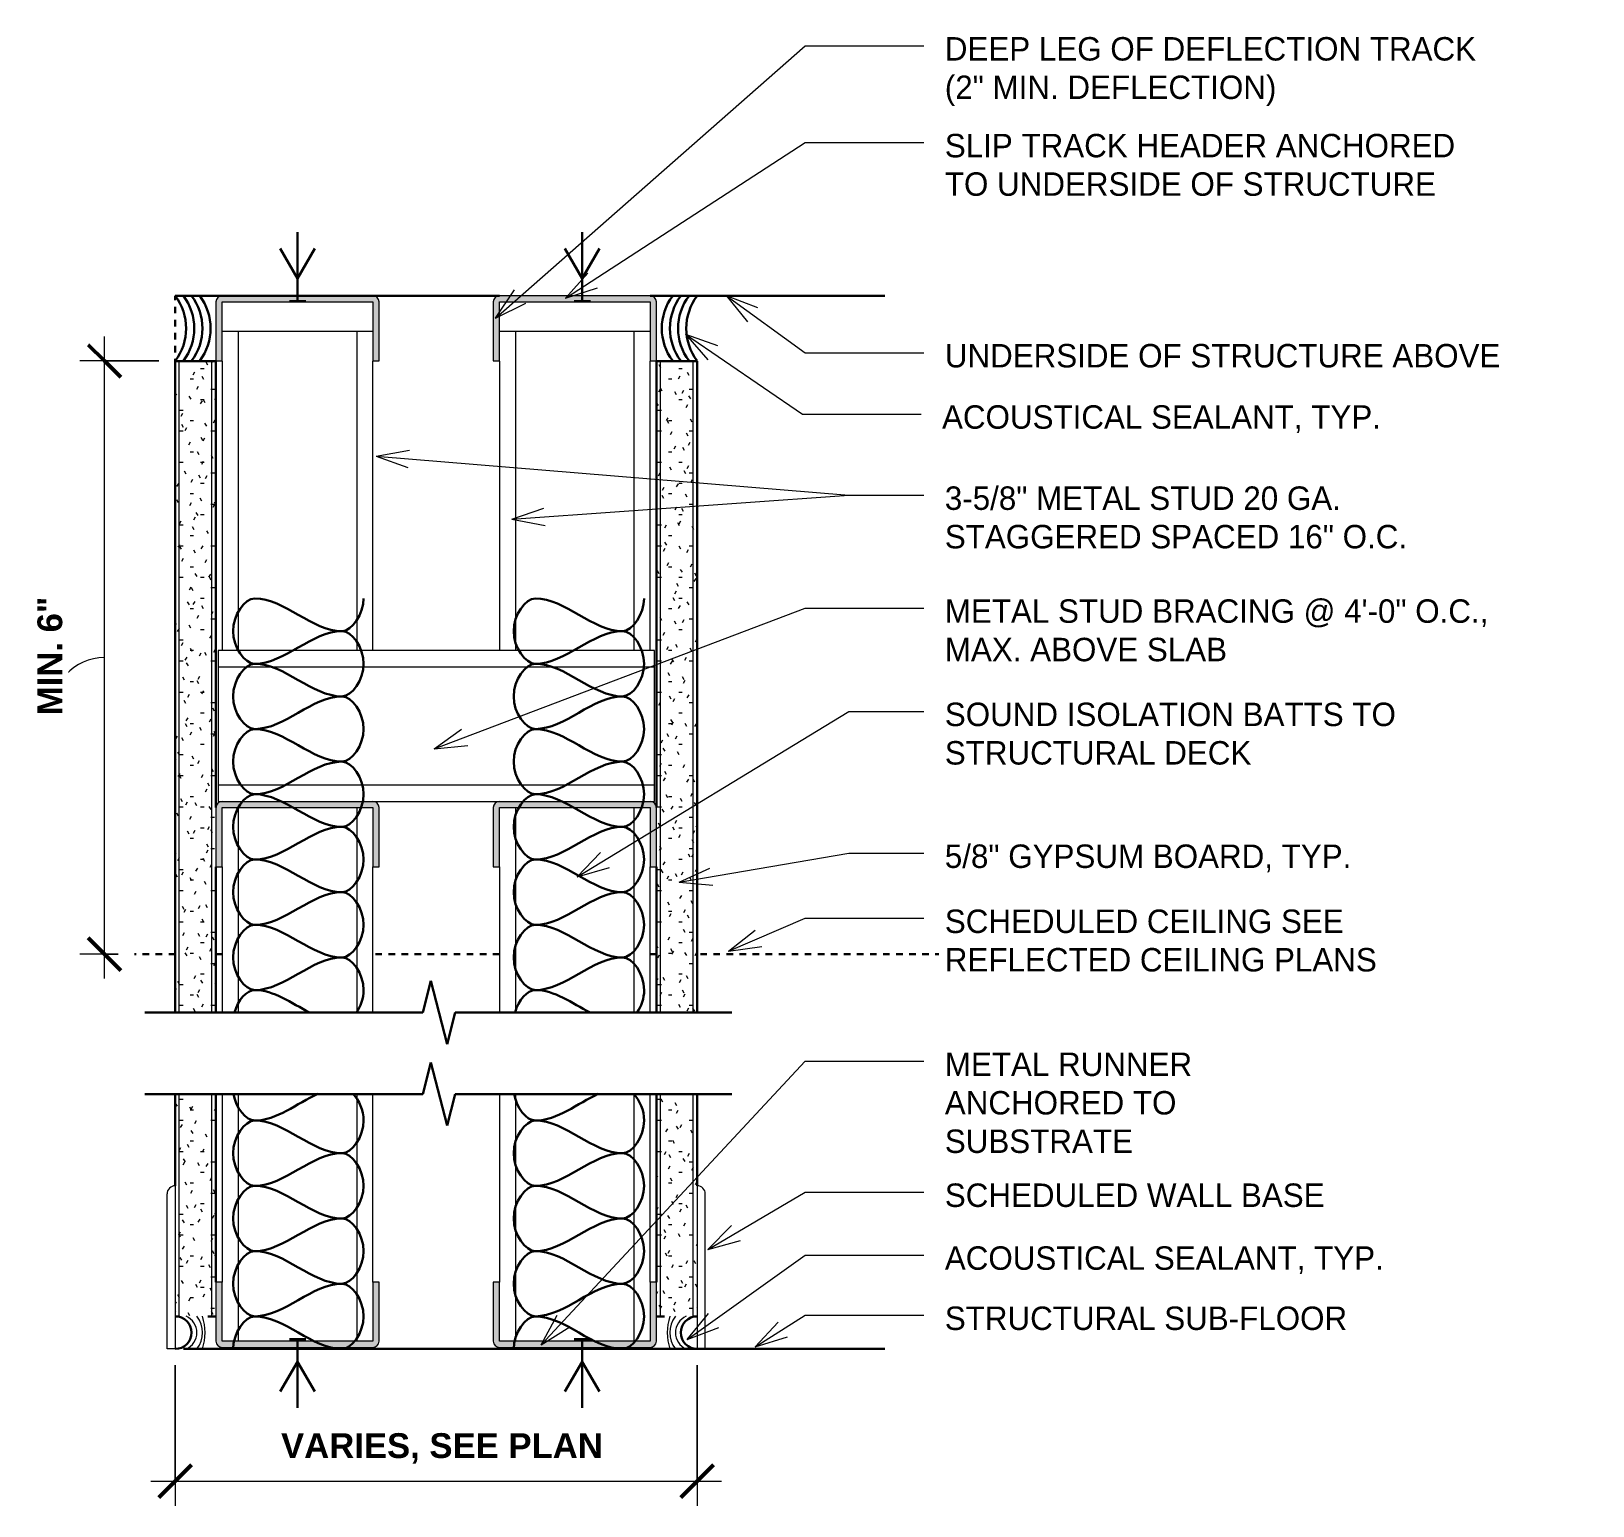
# Model space of a CAD drawing. Header units: inches. Extents: x 116 to 1055, y 81 to 606.
# Drawn here: x 172.19 to 196.13, y 81.46 to 104.06 of the extents above; entities that cross this region are included whole.
import ezdxf

# ---------------------------------------------------------------- set-up
doc = ezdxf.new("R2010")
doc.units = ezdxf.units.IN
doc.header["$MEASUREMENT"] = 0
doc.linetypes.add('Overhead 1_16_', pattern=[0.101562, 0.0625, -0.039062])
for name, color, linetype, lineweight in [('A-ANNO-DIMS', 211, 'Continuous', 9), ('A-ANNO-DIMS-4', 211, 'Continuous', 9), ('A-DETL', 90, 'Continuous', 30), ('A-DETL-GENF', 92, 'Continuous', 30), ('A-DETL-MEDM', 33, 'Continuous', 30), ('A-FLOR-OVHD', 1, 'Overhead 1_16_', 30), ('G-ANNO-TEXT', 231, 'Continuous', 9)]:
    doc.layers.add(name, color=color, linetype=linetype, lineweight=lineweight)
doc.styles.add('Arial_B', font='arialbd.ttf', dxfattribs={"height": 0.380534})
doc.styles.add('Century Gothic', font='GOTHIC.TTF', dxfattribs={"height": 0.359278})
doc.dimstyles.new('OD_Dimension_-_1_16__Tol_', dxfattribs={"dimscale": 12, "dimtxt": 0.375, "dimasz": 0.041667, "dimexe": 0.03125, "dimexo": 0.020833, "dimgap": 0.020833, "dimtad": 1, "dimdec": 4, "dimrnd": 0.0625, "dimzin": 1, "dimdsep": 46, "dimlunit": 4, "dimtxsty": 'Arial_B', "dimblk1": 'OBLIQUE', "dimblk2": 'OBLIQUE', "dimsah": 1, "dimcen": 0.09, "dimdle": 0.03125, "dimazin": 0, "dimtfac": 1, "dimtdec": 4, "dimtix": 1, "dimtmove": 1, "dimatfit": 3, "dimfxl": 1, "dimtvp": 1, "dimtfill": 1, "dimfrac": 2, "dimtolj": 1, "dimtzin": 0, "dimlwd": 13, "dimlwe": 13, "dimarcsym": 2})
doc.dimstyles.new('OD_Dimension_-_1_16__Tol__1', dxfattribs={"dimscale": 12, "dimtxt": 0.375, "dimasz": 0.041667, "dimexe": 0.03125, "dimexo": 0.020833, "dimgap": 0.020833, "dimtad": 1, "dimdec": 4, "dimrnd": 0.0625, "dimzin": 1, "dimdsep": 46, "dimlunit": 4, "dimtxsty": 'Arial_B', "dimblk1": 'OBLIQUE', "dimblk2": 'OBLIQUE', "dimsah": 1, "dimcen": 0.09, "dimdle": 0.03125, "dimazin": 0, "dimtfac": 1, "dimtdec": 4, "dimtix": 1, "dimtmove": 0, "dimatfit": 3, "dimfxl": 1, "dimtvp": 1, "dimtfill": 1, "dimfrac": 2, "dimtolj": 1, "dimtzin": 0, "dimlwd": 13, "dimlwe": 13, "dimarcsym": 2})

# ---------------------------------------------------------------- blocks, each defined once
blk = doc.blocks.new('LGF - C Studs-Side1 - 2 1_2_ 2-1415920-TYPE C3 - S THICKENED PTN_')
at = {"layer": 'A-DETL-GENF', "lineweight": 9}
for p, q in [((3.79, 2.313), (0.906, 2.313)), ((7.272, 2.313), (5.04, 2.313)), ((15.022, 2.313), (10.585, 2.313)), ((15.475, 0), (15.475, 2.313)), ((0, 2.063), (3.79, 2.063)), ((5.04, 2.063), (8.178, 2.063)), ((10.585, 2.063), (15.475, 2.063)), ((3.79, 0.25), (0, 0.25)), ((8.178, 0.25), (5.04, 0.25)), ((15.475, 0.25), (10.585, 0.25)), ((0.906, 0), (3.79, 0)), ((5.04, 0), (7.272, 0)), ((10.585, 0), (15.022, 0))]:
    blk.add_line(p, q, dxfattribs=at)
blk = doc.blocks.new('Gypsum Wallboard-Section2 - 5_8_ 2-1416526-TYPE C3 - S THICKENED PTN_')
at = {"layer": 'A-DETL-GENF', "lineweight": 9}
h = blk.add_hatch(dxfattribs=at)
h.set_pattern_fill('FP_7', color=256, style=0, pattern_type=2)
h.set_pattern_definition([(270, (1.29, 89.372), (0.16, -0.64), [0.053, -0.427, 0.053, -0.427, -2.56]), (270, (1.29, 89.372), (0.16, -0.64), [-0.96, 0.053, -0.907, 0.053, -0.427, -1.12]), (270, (1.29, 89.372), (0.16, -0.64), [-2.4, 0.053, -0.267, 0.053, -0.747]), (30, (1.37, 89.132), (0.47425626, 0.45856406), [0.053, -0.427, 0.053, -0.427, -2.56]), (30, (1.37, 89.132), (0.47425626, 0.45856406), [-0.96, 0.053, -0.907, 0.053, -0.427, -1.12]), (30, (1.37, 89.132), (0.47425626, 0.45856406), [-2.4, 0.053, -0.267, 0.053, -0.747]), (150, (1.69, 89.052), (-0.63425626, 0.18143594), [0.053, -0.427, 0.053, -0.427, -2.56]), (150, (1.69, 89.052), (-0.63425626, 0.18143594), [-0.96, 0.053, -0.907, 0.053, -0.427, -1.12]), (150, (1.69, 89.052), (-0.63425626, 0.18143594), [-2.4, 0.053, -0.267, 0.053, -0.747])])
h.paths.add_polyline_path([(0, 0), (3.407, 0), (3.407, 0.625), (0, 0.625), (0, 0.125)], flags=0)
h.paths.add_polyline_path([(4.657, 0), (14.639, 0), (14.639, 0.625), (4.657, 0.625)], flags=0)
for p, q in [((0, 0.563), (3.407, 0.563)), ((4.657, 0.563), (14.639, 0.563)), ((0, 0.062), (3.407, 0.062)), ((4.657, 0.062), (14.639, 0.062))]:
    blk.add_line(p, q, dxfattribs=at)
at = {"layer": 'A-DETL-MEDM'}
for p, q in [((3.407, 0.625), (2, 0.625)), ((14.639, 0.625), (4.657, 0.625)), ((14.639, 0), (14.639, 0.625)), ((0, 0.125), (0, 0)), ((0.523, 0), (3.407, 0)), ((4.657, 0), (6.889, 0)), ((7.796, 0), (14.639, 0))]:
    blk.add_line(p, q, dxfattribs=at)
blk = doc.blocks.new('Gypsum Wallboard-Section2 - 5_8_ 2-1416614-TYPE C3 - S THICKENED PTN_')
at = {"layer": 'A-DETL-GENF', "lineweight": 9}
h = blk.add_hatch(dxfattribs=at)
h.set_pattern_fill('FP_8', color=256, style=0, pattern_type=2)
h.set_pattern_definition([(270, (1.29, 96.122), (0.16, -0.64), [0.053, -0.427, 0.053, -0.427, -2.56]), (270, (1.29, 96.122), (0.16, -0.64), [-0.96, 0.053, -0.907, 0.053, -0.427, -1.12]), (270, (1.29, 96.122), (0.16, -0.64), [-2.4, 0.053, -0.267, 0.053, -0.747]), (30, (1.37, 95.882), (0.47425626, 0.45856406), [0.053, -0.427, 0.053, -0.427, -2.56]), (30, (1.37, 95.882), (0.47425626, 0.45856406), [-0.96, 0.053, -0.907, 0.053, -0.427, -1.12]), (30, (1.37, 95.882), (0.47425626, 0.45856406), [-2.4, 0.053, -0.267, 0.053, -0.747]), (150, (1.69, 95.802), (-0.63425626, 0.18143594), [0.053, -0.427, 0.053, -0.427, -2.56]), (150, (1.69, 95.802), (-0.63425626, 0.18143594), [-0.96, 0.053, -0.907, 0.053, -0.427, -1.12]), (150, (1.69, 95.802), (-0.63425626, 0.18143594), [-2.4, 0.053, -0.267, 0.053, -0.747])])
h.paths.add_polyline_path([(0, -0.408), (0, -0.625), (3.407, -0.625), (3.407, 0), (0, 0), (0, -0.384)], flags=0)
h.paths.add_polyline_path([(4.657, -0.625), (14.639, -0.625), (14.639, 0), (4.657, 0)], flags=0)
for p, q in [((0, -0.062), (3.407, -0.062)), ((4.657, -0.062), (14.639, -0.062)), ((0, -0.563), (3.407, -0.563)), ((4.657, -0.563), (14.639, -0.563))]:
    blk.add_line(p, q, dxfattribs=at)
at = {"layer": 'A-DETL-MEDM'}
for p, q in [((0, 0), (0, -0.125)), ((3.407, 0), (0.523, 0)), ((6.889, 0), (4.657, 0)), ((14.639, 0), (7.796, 0)), ((14.639, -0.625), (14.639, 0)), ((2, -0.625), (3.407, -0.625)), ((4.657, -0.625), (14.639, -0.625))]:
    blk.add_line(p, q, dxfattribs=at)
blk = doc.blocks.new('Caulking-Section - 5_8_-1412867-TYPE C3 - S THICKENED PTN_')
at = {"layer": 'A-DETL-GENF', "lineweight": 9}
for centre, radius, start, end in [((0.125, -0.25), 0.271, 292.6199, 67.3801), ((0.063, -0.25), 0.417, 323.1301, 36.8699), ((-0.25, -0.25), 0.771, 341.0754, 18.9246)]:
    blk.add_arc(centre, radius, start, end, dxfattribs=at)
at = {"layer": 'A-DETL-MEDM'}
blk.add_arc((0.063, -0.25), 0.25, 270, 90, dxfattribs=at)
blk = doc.blocks.new('Caulking-Section - 1_2_-1415913-TYPE C3 - S THICKENED PTN_')
at = {"layer": 'A-DETL-GENF', "lineweight": 9}
for centre, radius, start, end in [((0.125, 0.25), 0.271, 292.6199, 67.3801), ((0.063, 0.25), 0.417, 323.1301, 36.8699), ((-0.25, 0.25), 0.771, 341.0754, 18.9246)]:
    blk.add_arc(centre, radius, start, end, dxfattribs=at)
at = {"layer": 'A-DETL-MEDM'}
blk.add_arc((0.063, 0.25), 0.25, 270, 90, dxfattribs=at)
blk = doc.blocks.new('Resilient Flat Base-Section - 2 1_2_-1412866-TYPE C3 - S THICKENED PTN_')
at = {"layer": 'A-DETL-GENF', "lineweight": 9}
for p, q in [((-1.291, 0.234), (-1.291, -2.266)), ((-1.166, -2.266), (-1.166, 0.109)), ((-1.291, -2.266), (-1.166, -2.266))]:
    blk.add_line(p, q, dxfattribs=at)
blk.add_arc((-1.291, 0.109), 0.125, 360, 90, dxfattribs=at)
blk = doc.blocks.new('Resilient Flat Base-Section - 2 1_2_-1415914-TYPE C3 - S THICKENED PTN_')
at = {"layer": 'A-DETL-GENF', "lineweight": 9}
for p, q in [((-1.291, -0.234), (-1.291, 2.266)), ((-1.291, 2.266), (-1.166, 2.266)), ((-1.166, 2.266), (-1.166, -0.109))]:
    blk.add_line(p, q, dxfattribs=at)
blk.add_arc((-1.291, -0.109), 0.125, 270, 0, dxfattribs=at)
blk = doc.blocks.new('Channel Studs-Section1 - 2 1_2_ 2-1415921-TYPE C3 - S THICKENED PTN_')
at = {"layer": 'A-DETL-GENF'}
blk.add_hatch(color=256, dxfattribs=at).paths.add_polyline_path([(1.54, 2.235), (-0.772, 2.235), (-0.797, 2.232), (-0.819, 2.222), (-0.839, 2.207), (-0.854, 2.188), (-0.863, 2.165), (-0.866, 2.141), (-0.866, 1.235), (-0.772, 1.235), (-0.772, 2.141), (1.54, 2.141), (1.54, 1.235), (1.634, 1.235), (1.634, 2.141), (1.631, 2.165), (1.621, 2.188), (1.606, 2.207), (1.587, 2.222), (1.564, 2.232)], flags=0)
at = {"layer": 'A-DETL-GENF', "lineweight": 9}
for p, q in [((1.54, 2.235), (-0.772, 2.235)), ((-0.866, 2.141), (-0.866, 1.235)), ((-0.772, 1.235), (-0.772, 2.141)), ((-0.772, 2.141), (1.54, 2.141)), ((1.54, 2.141), (1.54, 1.235)), ((1.634, 1.235), (1.634, 2.141)), ((-0.866, 1.235), (-0.772, 1.235)), ((1.54, 1.235), (1.634, 1.235))]:
    blk.add_line(p, q, dxfattribs=at)
for centre, radius, start, end in [((-0.772, 2.141), 0.0937, 90, 180), ((1.54, 2.141), 0.0938, 0, 90)]:
    blk.add_arc(centre, radius, start, end, dxfattribs=at)
blk = doc.blocks.new('Channel Studs-Section1 - 2 1_2_ 2-1412893-TYPE C3 - S THICKENED PTN_')
at = {"layer": 'A-DETL-GENF'}
blk.add_hatch(color=256, dxfattribs=at).paths.add_polyline_path([(1.54, -1.235), (1.54, -2.141), (-0.772, -2.141), (-0.772, -1.235), (-0.866, -1.235), (-0.866, -2.141), (-0.863, -2.165), (-0.854, -2.188), (-0.839, -2.207), (-0.819, -2.222), (-0.797, -2.232), (-0.772, -2.235), (1.54, -2.235), (1.564, -2.232), (1.587, -2.222), (1.606, -2.207), (1.621, -2.188), (1.631, -2.165), (1.634, -2.141), (1.634, -1.235)], flags=0)
at = {"layer": 'A-DETL-GENF', "lineweight": 9}
for p, q in [((-0.772, -1.235), (-0.866, -1.235)), ((-0.866, -1.235), (-0.866, -2.141)), ((-0.772, -2.141), (-0.772, -1.235)), ((1.634, -1.235), (1.54, -1.235)), ((1.54, -1.235), (1.54, -2.141)), ((1.634, -2.141), (1.634, -1.235)), ((1.54, -2.141), (-0.772, -2.141)), ((-0.772, -2.235), (1.54, -2.235))]:
    blk.add_line(p, q, dxfattribs=at)
for centre, start, end in [((-0.772, -2.141), 180, 270), ((1.54, -2.141), 270, 360)]:
    blk.add_arc(centre, 0.0938, start, end, dxfattribs=at)
blk = doc.blocks.new('Channel Studs-Section1 - 2 1_2_ 2-V3-TYPE C3 - S THICKENED PTN_')
at = {"layer": 'A-DETL-GENF'}
blk.add_hatch(color=256, dxfattribs=at).paths.add_polyline_path([(1.54, -1.235), (1.54, -2.141), (-0.772, -2.141), (-0.772, -1.235), (-0.866, -1.235), (-0.866, -2.141), (-0.863, -2.165), (-0.854, -2.188), (-0.839, -2.207), (-0.819, -2.222), (-0.797, -2.232), (-0.772, -2.235), (1.54, -2.235), (1.564, -2.232), (1.587, -2.222), (1.606, -2.207), (1.621, -2.188), (1.631, -2.165), (1.634, -2.141), (1.634, -1.235)], flags=0)
at = {"layer": 'A-DETL-GENF', "lineweight": 9}
for p, q in [((-0.772, -1.235), (-0.866, -1.235)), ((-0.866, -1.235), (-0.866, -2.141)), ((-0.772, -2.141), (-0.772, -1.235)), ((1.634, -1.235), (1.54, -1.235)), ((1.54, -1.235), (1.54, -2.141)), ((1.634, -2.141), (1.634, -1.235)), ((1.54, -2.141), (-0.772, -2.141))]:
    blk.add_line(p, q, dxfattribs=at)
for centre, start, end in [((-0.772, -2.141), 180, 270), ((1.54, -2.141), 270, 360)]:
    blk.add_arc(centre, 0.0938, start, end, dxfattribs=at)
blk = doc.blocks.new('LGF - C Studs-Side1 - 2 1_2_ 2-1415922-TYPE C3 - S THICKENED PTN_')
at = {"layer": 'A-DETL-GENF', "lineweight": 9}
for p, q in [((6.684, 2.313), (0, 2.313)), ((0, 2.313), (0, 0)), ((6.684, 0), (6.684, 2.313)), ((0, 2.063), (6.684, 2.063)), ((6.684, 0.25), (0, 0.25)), ((0, 0), (6.684, 0))]:
    blk.add_line(p, q, dxfattribs=at)
blk = doc.blocks.new('Break Line2 - Break Line 2-1415915-TYPE C3 - S THICKENED PTN_')
at = {"layer": 'A-DETL-GENF'}
for p, q in [((-0.25, 0), (-0.125, 0.484)), ((-0.125, 0.484), (0.125, -0.484)), ((-4.51, 0), (-0.25, 0)), ((0.125, -0.484), (0.25, 0)), ((0.25, 0), (4.49, 0))]:
    blk.add_line(p, q, dxfattribs=at)
blk = doc.blocks.new('Break Line2 - Break Line 2-1415916-TYPE C3 - S THICKENED PTN_')
at = {"layer": 'A-DETL-GENF'}
for p, q in [((-0.25, 0), (-0.125, 0.484)), ((-0.125, 0.484), (0.125, -0.484)), ((-4.49, 0), (-0.25, 0)), ((0.125, -0.484), (0.25, 0)), ((0.25, 0), (4.51, 0))]:
    blk.add_line(p, q, dxfattribs=at)
blk = doc.blocks.new('DIMBLOCK3-TYPE C3 - S THICKENED PTN_')
at = {"layer": 'A-ANNO-DIMS-4', "lineweight": 13}
for p, q in [((173.315, 89.538), (173.315, 99.378)), ((174.15, 99.003), (172.94, 99.003)), ((173.315, 99.003), (174.15, 99.003)), ((173.525, 89.913), (172.94, 89.913)), ((173.315, 89.913), (173.525, 89.913))]:
    blk.add_line(p, q, dxfattribs=at)
at = {"layer": 'A-ANNO-DIMS-4', "lineweight": 50}
for p, q in [((173.315, 99.003), (173.065, 99.253)), ((173.315, 99.003), (173.565, 98.753)), ((173.315, 89.913), (173.065, 90.163)), ((173.315, 89.913), (173.565, 89.663))]:
    blk.add_line(p, q, dxfattribs=at)
at = {"layer": 'A-ANNO-DIMS-4', "lineweight": 13}
blk.add_ellipse((173.315, 93.574), major_axis=(0, 0.884), ratio=0.946266, start_param=0, end_param=1.570796, dxfattribs=at)
at = {"layer": 'A-ANNO-DIMS-4', "color": 0, "lineweight": 13, "insert": (172.288, 93.574), "char_height": 0.3805, "width": 2.12143, "attachment_point": 1, "rotation": 90, "line_spacing_factor": 0.938532, "style": 'Arial_B', "bg_fill": 3, "box_fill_scale": 1.25, "bg_fill_color": 0, "bg_fill_transparency": 0}
blk.add_mtext('MIN. 6"', dxfattribs=at)
blk = doc.blocks.new('_Oblique')
at = {"color": 0, "linetype": 'ByBlock', "lineweight": -2}
blk.add_line((-0.5, -0.5), (0.5, 0.5), dxfattribs=at)
blk = doc.blocks.new('DIMBLOCK4-TYPE C3 - S THICKENED PTN_')
at = {"layer": 'A-ANNO-DIMS-4', "lineweight": 13}
for p, q in [((174.4, 83.614), (174.4, 81.461)), ((174.4, 81.836), (174.4, 83.614)), ((182.4, 83.614), (182.4, 81.461)), ((182.4, 81.836), (182.4, 83.614)), ((174.025, 81.836), (182.775, 81.836))]:
    blk.add_line(p, q, dxfattribs=at)
at = {"layer": 'A-ANNO-DIMS-4', "lineweight": 50}
for p, q in [((174.4, 81.836), (174.65, 82.086)), ((182.4, 81.836), (182.65, 82.086)), ((174.4, 81.836), (174.15, 81.586)), ((182.4, 81.836), (182.15, 81.586))]:
    blk.add_line(p, q, dxfattribs=at)
at = {"layer": 'A-ANNO-DIMS-4', "color": 0, "lineweight": 13, "insert": (176.022, 82.573), "char_height": 0.38053, "width": 5.70714, "attachment_point": 1, "line_spacing_factor": 0.938532, "style": 'Arial_B', "bg_fill": 3, "box_fill_scale": 1.25, "bg_fill_color": 0, "bg_fill_transparency": 0}
blk.add_mtext('VARIES, SEE PLAN', dxfattribs=at)

msp = doc.modelspace()

# ---------------------------------------------------------------- linework, layer by layer
at = {"layer": 'A-DETL'}
for p, q in [((176.27516, 99.92175), (176.27516, 100.97734)), ((180.63786, 99.92175), (180.63786, 100.97734)), ((176.27516, 100.2689), (176.01023, 100.72778)), ((176.27516, 100.2689), (176.5401, 100.72778)), ((180.63786, 100.2689), (180.37293, 100.72778)), ((180.63786, 100.2689), (180.90279, 100.72778)), ((179.36891, 100.00293), (174.40016, 100.00293)), ((176.15016, 99.92175), (176.40016, 99.92175)), ((180.51286, 99.92175), (180.76286, 99.92175)), ((185.27516, 100.00293), (181.68141, 100.00293)), ((176.15016, 84.01592), (176.40016, 84.01592)), ((176.27516, 84.01592), (176.27516, 82.96033)), ((180.51286, 84.01592), (180.76286, 84.01592)), ((180.63786, 84.01592), (180.63786, 82.96033)), ((185.27516, 83.86352), (174.52516, 83.86352)), ((176.27516, 83.66877), (176.01023, 83.20989)), ((176.27516, 83.66877), (176.5401, 83.20989)), ((180.63786, 83.66877), (180.37293, 83.20989)), ((180.63786, 83.66877), (180.90279, 83.20989))]:
    msp.add_line(p, q, dxfattribs=at)
for centre, start, end in [((173.7335, 99.50293), 323.130102, 36.869898), ((173.8585, 99.50293), 323.130102, 36.869898), ((173.9835, 99.50293), 323.130102, 36.869898), ((174.1085, 99.50293), 323.130102, 36.869898), ((182.69183, 99.50293), 143.130102, 216.869898), ((182.81683, 99.50293), 143.130102, 216.869898), ((182.94183, 99.50293), 143.130102, 216.869898), ((183.06683, 99.50293), 143.130102, 216.869898)]:
    msp.add_arc(centre, 0.83333, start, end, dxfattribs=at)
for points in [[(175.62048, 94.36352), (175.46334, 94.36352), (175.11094, 94.86352), (175.46334, 95.36352), (175.62048, 95.36352)], [(175.62048, 95.36352), (176.0786, 95.36352), (176.49569, 94.86352), (176.95381, 94.86352)], [(176.95381, 94.86352), (177.11094, 94.86352), (177.28714, 95.12781), (177.28714, 95.36352)], [(179.92116, 94.36352), (179.76403, 94.36352), (179.41163, 94.86352), (179.76403, 95.36352), (179.92116, 95.36352)], [(179.92116, 95.36352), (180.37929, 95.36352), (180.79637, 94.86352), (181.2545, 94.86352)], [(181.2545, 94.86352), (181.41163, 94.86352), (181.58783, 95.12781), (181.58783, 95.36352)], [(176.95381, 94.86352), (176.49569, 94.86352), (176.0786, 94.36352), (175.62048, 94.36352)], [(176.95381, 93.86352), (177.11094, 93.86352), (177.46334, 94.36352), (177.11094, 94.86352), (176.95381, 94.86352)], [(181.2545, 94.86352), (180.79637, 94.86352), (180.37929, 94.36352), (179.92116, 94.36352)], [(181.2545, 93.86352), (181.41163, 93.86352), (181.76403, 94.36352), (181.41163, 94.86352), (181.2545, 94.86352)], [(175.62048, 93.36352), (175.46334, 93.36352), (175.11094, 93.86352), (175.46334, 94.36352), (175.62048, 94.36352)], [(175.62048, 94.36352), (176.0786, 94.36352), (176.49569, 93.86352), (176.95381, 93.86352)], [(179.92116, 93.36352), (179.76403, 93.36352), (179.41163, 93.86352), (179.76403, 94.36352), (179.92116, 94.36352)], [(179.92116, 94.36352), (180.37929, 94.36352), (180.79637, 93.86352), (181.2545, 93.86352)], [(176.95381, 93.86352), (176.49569, 93.86352), (176.0786, 93.36352), (175.62048, 93.36352)], [(176.95381, 92.86352), (177.11094, 92.86352), (177.46334, 93.36352), (177.11094, 93.86352), (176.95381, 93.86352)], [(181.2545, 93.86352), (180.79637, 93.86352), (180.37929, 93.36352), (179.92116, 93.36352)], [(181.2545, 92.86352), (181.41163, 92.86352), (181.76403, 93.36352), (181.41163, 93.86352), (181.2545, 93.86352)], [(175.62048, 92.36352), (175.46334, 92.36352), (175.11094, 92.86352), (175.46334, 93.36352), (175.62048, 93.36352)], [(175.62048, 93.36352), (176.0786, 93.36352), (176.49569, 92.86352), (176.95381, 92.86352)], [(179.92116, 92.36352), (179.76403, 92.36352), (179.41163, 92.86352), (179.76403, 93.36352), (179.92116, 93.36352)], [(179.92116, 93.36352), (180.37929, 93.36352), (180.79637, 92.86352), (181.2545, 92.86352)], [(176.95381, 92.86352), (176.49569, 92.86352), (176.0786, 92.36352), (175.62048, 92.36352)], [(176.95381, 91.86352), (177.11094, 91.86352), (177.46334, 92.36352), (177.11094, 92.86352), (176.95381, 92.86352)], [(181.2545, 92.86352), (180.79637, 92.86352), (180.37929, 92.36352), (179.92116, 92.36352)], [(181.2545, 91.86352), (181.41163, 91.86352), (181.76403, 92.36352), (181.41163, 92.86352), (181.2545, 92.86352)], [(175.62048, 91.36352), (175.46334, 91.36352), (175.11094, 91.86352), (175.46334, 92.36352), (175.62048, 92.36352)], [(175.62048, 92.36352), (176.0786, 92.36352), (176.49569, 91.86352), (176.95381, 91.86352)], [(179.92116, 91.36352), (179.76403, 91.36352), (179.41163, 91.86352), (179.76403, 92.36352), (179.92116, 92.36352)], [(179.92116, 92.36352), (180.37929, 92.36352), (180.79637, 91.86352), (181.2545, 91.86352)], [(176.95381, 91.86352), (176.49569, 91.86352), (176.0786, 91.36352), (175.62048, 91.36352)], [(176.95381, 90.86352), (177.11094, 90.86352), (177.46334, 91.36352), (177.11094, 91.86352), (176.95381, 91.86352)], [(181.2545, 91.86352), (180.79637, 91.86352), (180.37929, 91.36352), (179.92116, 91.36352)], [(181.2545, 90.86352), (181.41163, 90.86352), (181.76403, 91.36352), (181.41163, 91.86352), (181.2545, 91.86352)], [(175.62048, 90.36352), (175.46334, 90.36352), (175.11094, 90.86352), (175.46334, 91.36352), (175.62048, 91.36352)], [(175.62048, 91.36352), (176.0786, 91.36352), (176.49569, 90.86352), (176.95381, 90.86352)], [(179.92116, 90.36352), (179.76403, 90.36352), (179.41163, 90.86352), (179.76403, 91.36352), (179.92116, 91.36352)], [(179.92116, 91.36352), (180.37929, 91.36352), (180.79637, 90.86352), (181.2545, 90.86352)], [(176.95381, 90.86352), (176.49569, 90.86352), (176.0786, 90.36352), (175.62048, 90.36352)], [(176.95381, 89.86352), (177.11094, 89.86352), (177.46334, 90.36352), (177.11094, 90.86352), (176.95381, 90.86352)], [(181.2545, 90.86352), (180.79637, 90.86352), (180.37929, 90.36352), (179.92116, 90.36352)], [(181.2545, 89.86352), (181.41163, 89.86352), (181.76403, 90.36352), (181.41163, 90.86352), (181.2545, 90.86352)], [(175.62048, 89.36352), (175.46334, 89.36352), (175.11094, 89.86352), (175.46334, 90.36352), (175.62048, 90.36352)], [(175.62048, 90.36352), (176.0786, 90.36352), (176.49569, 89.86352), (176.95381, 89.86352)], [(179.92116, 89.36352), (179.76403, 89.36352), (179.41163, 89.86352), (179.76403, 90.36352), (179.92116, 90.36352)], [(179.92116, 90.36352), (180.37929, 90.36352), (180.79637, 89.86352), (181.2545, 89.86352)], [(176.95381, 89.86352), (176.49569, 89.86352), (176.0786, 89.36352), (175.62048, 89.36352)], [(181.2545, 89.86352), (180.79637, 89.86352), (180.37929, 89.36352), (179.92116, 89.36352)], [(175.30919, 89.02069), (175.36126, 89.20859), (175.49678, 89.36352), (175.62048, 89.36352)], [(175.62048, 89.36352), (175.90913, 89.36352), (176.1815, 89.16501), (176.4581, 89.01815)], [(179.60988, 89.02069), (179.66195, 89.20859), (179.79746, 89.36352), (179.92116, 89.36352)], [(179.92116, 89.36352), (180.20982, 89.36352), (180.48219, 89.16501), (180.75879, 89.01815)], [(175.62048, 87.36352), (175.48315, 87.36352), (175.33127, 87.55444), (175.29516, 87.76945)], [(176.58468, 87.77142), (176.26397, 87.62699), (175.95304, 87.36352), (175.62048, 87.36352)], [(179.92116, 87.36352), (179.78384, 87.36352), (179.63196, 87.55444), (179.59584, 87.76945)], [(180.88537, 87.77142), (180.56466, 87.62699), (180.25372, 87.36352), (179.92116, 87.36352)], [(175.62048, 86.36352), (175.46334, 86.36352), (175.11094, 86.86352), (175.46334, 87.36352), (175.62048, 87.36352)], [(175.62048, 87.36352), (176.0786, 87.36352), (176.49569, 86.86352), (176.95381, 86.86352)], [(179.92116, 86.36352), (179.76403, 86.36352), (179.41163, 86.86352), (179.76403, 87.36352), (179.92116, 87.36352)], [(179.92116, 87.36352), (180.37929, 87.36352), (180.79637, 86.86352), (181.2545, 86.86352)], [(176.95381, 86.86352), (176.49569, 86.86352), (176.0786, 86.36352), (175.62048, 86.36352)], [(176.95381, 85.86352), (177.11094, 85.86352), (177.46334, 86.36352), (177.11094, 86.86352), (176.95381, 86.86352)], [(181.2545, 86.86352), (180.79637, 86.86352), (180.37929, 86.36352), (179.92116, 86.36352)], [(181.2545, 85.86352), (181.41163, 85.86352), (181.76403, 86.36352), (181.41163, 86.86352), (181.2545, 86.86352)], [(175.62048, 85.36352), (175.46334, 85.36352), (175.11094, 85.86352), (175.46334, 86.36352), (175.62048, 86.36352)], [(175.62048, 86.36352), (176.0786, 86.36352), (176.49569, 85.86352), (176.95381, 85.86352)], [(179.92116, 85.36352), (179.76403, 85.36352), (179.41163, 85.86352), (179.76403, 86.36352), (179.92116, 86.36352)], [(179.92116, 86.36352), (180.37929, 86.36352), (180.79637, 85.86352), (181.2545, 85.86352)], [(176.95381, 85.86352), (176.49569, 85.86352), (176.0786, 85.36352), (175.62048, 85.36352)], [(176.95381, 84.86352), (177.11094, 84.86352), (177.46334, 85.36352), (177.11094, 85.86352), (176.95381, 85.86352)], [(181.2545, 85.86352), (180.79637, 85.86352), (180.37929, 85.36352), (179.92116, 85.36352)], [(181.2545, 84.86352), (181.41163, 84.86352), (181.76403, 85.36352), (181.41163, 85.86352), (181.2545, 85.86352)], [(175.62048, 84.36352), (175.46334, 84.36352), (175.11094, 84.86352), (175.46334, 85.36352), (175.62048, 85.36352)], [(175.62048, 85.36352), (176.0786, 85.36352), (176.49569, 84.86352), (176.95381, 84.86352)], [(179.92116, 84.36352), (179.76403, 84.36352), (179.41163, 84.86352), (179.76403, 85.36352), (179.92116, 85.36352)], [(179.92116, 85.36352), (180.37929, 85.36352), (180.79637, 84.86352), (181.2545, 84.86352)], [(176.95381, 84.86352), (176.49569, 84.86352), (176.0786, 84.36352), (175.62048, 84.36352)], [(176.95381, 83.86352), (177.11094, 83.86352), (177.46334, 84.36352), (177.11094, 84.86352), (176.95381, 84.86352)], [(181.2545, 84.86352), (180.79637, 84.86352), (180.37929, 84.36352), (179.92116, 84.36352)], [(181.2545, 83.86352), (181.41163, 83.86352), (181.76403, 84.36352), (181.41163, 84.86352), (181.2545, 84.86352)], [(175.28714, 83.86352), (175.28714, 84.09922), (175.46334, 84.36352), (175.62048, 84.36352)], [(175.62048, 84.36352), (176.0786, 84.36352), (176.49569, 83.86352), (176.95381, 83.86352)], [(179.58783, 83.86352), (179.58783, 84.09922), (179.76403, 84.36352), (179.92116, 84.36352)], [(179.92116, 84.36352), (180.37929, 84.36352), (180.79637, 83.86352), (181.2545, 83.86352)]]:
    msp.add_open_spline(points, degree=3, dxfattribs=at)
for points, knots in [([(177.17713, 89.01646), (177.24205, 89.11056), (177.37628, 89.48704), (177.11094, 89.86352), (176.95381, 89.86352)], [0.6987506, 0.6987506, 0.6987506, 0.6987506, 1.41421356, 2.82842712, 2.82842712, 2.82842712, 2.82842712]), ([(181.47782, 89.01646), (181.54273, 89.11056), (181.67697, 89.48704), (181.41163, 89.86352), (181.2545, 89.86352)], [0.6987506, 0.6987506, 0.6987506, 0.6987506, 1.41421356, 2.82842712, 2.82842712, 2.82842712, 2.82842712]), ([(176.95381, 86.86352), (177.11094, 86.86352), (177.39782, 87.27055), (177.21762, 87.67758), (177.12698, 87.77266)], [0, 0, 0, 0, 1.41421356, 2.30252993, 2.30252993, 2.30252993, 2.30252993]), ([(181.2545, 86.86352), (181.41163, 86.86352), (181.69851, 87.27055), (181.51831, 87.67758), (181.42766, 87.77266)], [0, 0, 0, 0, 1.41421356, 2.30252993, 2.30252993, 2.30252993, 2.30252993])]:
    msp.add_open_spline(points, degree=3, knots=knots, dxfattribs=at)
at = {"layer": 'A-FLOR-OVHD'}
for p, q in [((174.40016, 95.53402), (174.40016, 100.00293)), ((174.40016, 89.91281), (173.77516, 89.91281)), ((175.11891, 89.91281), (175.02516, 89.91281)), ((179.36891, 89.91281), (177.43141, 89.91281)), ((181.77516, 89.91281), (181.68141, 89.91281)), ((186.15016, 89.91281), (182.40016, 89.91281))]:
    msp.add_line(p, q, dxfattribs=at)
at = {"layer": 'G-ANNO-TEXT', "color": 137}
for p, q in [((179.3111, 99.66066), (184.05763, 103.83254)), ((184.05763, 103.83254), (185.87636, 103.83254)), ((180.38039, 99.96487), (184.05763, 102.34952)), ((184.05763, 102.34952), (185.87636, 102.34952)), ((180.38039, 99.96487), (180.727, 100.34932)), ((179.3111, 99.66066), (179.59821, 100.09138)), ((180.38039, 99.96487), (180.87279, 100.12451)), ((179.3111, 99.66066), (179.7751, 99.89012)), ((182.84357, 100.00451), (183.32759, 99.82099)), ((182.84357, 100.00451), (183.17098, 99.60357)), ((182.84357, 100.00451), (184.05763, 99.13005)), ((182.22365, 99.41193), (182.71223, 99.24093)), ((182.22365, 99.41193), (182.56128, 99.01955)), ((182.22365, 99.41193), (184.01469, 98.19067)), ((184.05763, 99.13005), (185.87636, 99.13005)), ((184.01469, 98.19067), (185.83342, 98.19067)), ((177.47967, 97.54487), (177.989, 97.63727)), ((177.47967, 97.54487), (177.96696, 97.37023)), ((177.47967, 97.54487), (184.72533, 96.94689)), ((179.56066, 96.58003), (184.72533, 96.94689)), ((184.72533, 96.94689), (185.87636, 96.94689)), ((184.72533, 96.94689), (185.87636, 96.94689)), ((179.56066, 96.58003), (180.04991, 96.74909)), ((179.56066, 96.58003), (180.0689, 96.48182)), ((178.3691, 93.05967), (184.05763, 95.21676)), ((184.05763, 95.21676), (185.87636, 95.21676)), ((180.56156, 91.09583), (184.72533, 93.63399)), ((184.72533, 93.63399), (185.87636, 93.63399)), ((178.3691, 93.05967), (178.78911, 93.36222)), ((178.3691, 93.05967), (178.88412, 93.11168)), ((180.56156, 91.09583), (180.91876, 91.47047)), ((182.12503, 91.01748), (184.72533, 91.46011)), ((184.72533, 91.46011), (185.87636, 91.46011)), ((180.56156, 91.09583), (181.05823, 91.24168)), ((182.12503, 91.01748), (182.59546, 91.23346)), ((182.12503, 91.01748), (182.64043, 90.96931)), ((182.88064, 89.95851), (184.05763, 90.46311)), ((182.88064, 89.95851), (183.28739, 90.27866)), ((184.05763, 90.46311), (185.87636, 90.46311)), ((182.88064, 89.95851), (183.39297, 90.03239)), ((180.00963, 83.92609), (184.05763, 88.27164)), ((184.05763, 88.27164), (185.87636, 88.27164)), ((182.56482, 85.38552), (184.05763, 86.26558)), ((184.05763, 86.26558), (185.87636, 86.26558)), ((182.56482, 85.38552), (182.92751, 85.75485)), ((182.56482, 85.38552), (183.06358, 85.52403)), ((182.24522, 84.00947), (184.05763, 85.3022)), ((184.05763, 85.3022), (185.87636, 85.3022)), ((180.00963, 83.92609), (180.25241, 84.38327)), ((182.24522, 84.00947), (182.57448, 84.40889)), ((183.28863, 83.89394), (184.05763, 84.38002)), ((183.28863, 83.89394), (183.63969, 84.27433)), ((184.05763, 84.38002), (185.87636, 84.38002)), ((180.00963, 83.92609), (180.44847, 84.20063)), ((182.24522, 84.00947), (182.73008, 84.19074)), ((183.28863, 83.89394), (183.78286, 84.04784))]:
    msp.add_line(p, q, dxfattribs=at)

# ---------------------------------------------------------------- block references
at = {"layer": 'A-DETL-GENF'}
for name, p, rotation in [('Channel Studs-Section1 - 2 1_2_ 2-1412893-TYPE C3 - S THICKENED PTN_', (176.65893, 97.76807), 180), ('Channel Studs-Section1 - 2 1_2_ 2-1412893-TYPE C3 - S THICKENED PTN_', (180.90893, 97.76807), 180), ('LGF - C Studs-Side1 - 2 1_2_ 2-1415920-TYPE C3 - S THICKENED PTN_', (177.43141, 83.9807), 89.99999999999993), ('LGF - C Studs-Side1 - 2 1_2_ 2-1415920-TYPE C3 - S THICKENED PTN_', (181.68141, 83.9807), 89.99999999999993), ('Gypsum Wallboard-Section2 - 5_8_ 2-1416526-TYPE C3 - S THICKENED PTN_', (175.02516, 84.36352), 89.9999999999999), ('Gypsum Wallboard-Section2 - 5_8_ 2-1416614-TYPE C3 - S THICKENED PTN_', (181.77516, 84.36352), 90.0000000000001), ('LGF - C Studs-Side1 - 2 1_2_ 2-1415922-TYPE C3 - S THICKENED PTN_', (181.74391, 94.56543), 180), ('Channel Studs-Section1 - 2 1_2_ 2-V3-TYPE C3 - S THICKENED PTN_', (176.65893, 90.01807), 180), ('Channel Studs-Section1 - 2 1_2_ 2-V3-TYPE C3 - S THICKENED PTN_', (180.90893, 90.01807), 180), ('Break Line2 - Break Line 2-1415916-TYPE C3 - S THICKENED PTN_', (178.44311, 89.02021), 180), ('Resilient Flat Base-Section - 2 1_2_-1415914-TYPE C3 - S THICKENED PTN_', (173.10885, 86.12962), 180), ('Channel Studs-Section1 - 2 1_2_ 2-1415921-TYPE C3 - S THICKENED PTN_', (176.65893, 86.12181), 180), ('Channel Studs-Section1 - 2 1_2_ 2-1415921-TYPE C3 - S THICKENED PTN_', (180.90893, 86.12181), 180), ('Caulking-Section - 1_2_-1415913-TYPE C3 - S THICKENED PTN_', (182.46296, 84.36352), 180)]:
    msp.add_blockref(name, p, dxfattribs=dict(at, rotation=rotation))
for name, p in [('Break Line2 - Break Line 2-1415915-TYPE C3 - S THICKENED PTN_', (178.44311, 87.77021)), ('Resilient Flat Base-Section - 2 1_2_-1412866-TYPE C3 - S THICKENED PTN_', (183.69147, 86.12962)), ('Caulking-Section - 5_8_-1412867-TYPE C3 - S THICKENED PTN_', (174.33737, 84.36352))]:
    msp.add_blockref(name, p, dxfattribs=at)

# ---------------------------------------------------------------- texts
at = {"layer": 'G-ANNO-TEXT', "color": 137, "char_height": 0.359278, "attachment_point": 1, "line_spacing_factor": 0.984117, "style": 'Century Gothic', "bg_fill": 3, "box_fill_scale": 1.25, "bg_fill_color": 0, "bg_fill_transparency": 0}
for s, insert, width in [('DEEP LEG OF DEFLECTION TRACK\\P(2" MIN. DEFLECTION)', (186.19636, 103.96622), 9.297), ('SLIP TRACK HEADER ANCHORED\\PTO UNDERSIDE OF STRUCTURE', (186.19636, 102.4832), 9.0765), ('UNDERSIDE OF STRUCTURE ABOVE', (186.19636, 99.26373), 9.486), ('ACOUSTICAL SEALANT, TYP.', (186.15342, 98.32435), 7.731), ('3-5/8" METAL STUD 20 GA.\\PSTAGGERED SPACED 16" O.C.', (186.19636, 97.08057), 8.3925), ('METAL STUD BRACING @ 4\'-0" O.C.,\\PMAX. ABOVE SLAB', (186.19636, 95.35045), 9.8415), ('SOUND ISOLATION BATTS TO\\PSTRUCTURAL DECK', (186.19636, 93.76767), 7.8795), ('5/8" GYPSUM BOARD, TYP.', (186.19636, 91.5938), 7.362), ('METAL RUNNER\\PANCHORED TO\\PSUBSTRATE', (186.19636, 88.40532), 4.3065), ('SCHEDULED WALL BASE', (186.19636, 86.39926), 6.5925), ('ACOUSTICAL SEALANT, TYP.', (186.19636, 85.43588), 7.731), ('STRUCTURAL SUB-FLOOR', (186.19636, 84.5137), 6.786)]:
    msp.add_mtext(s, dxfattribs=dict(at, insert=insert, width=width))

# ---------------------------------------------------------------- next in the draw order: texts
at = {"layer": 'G-ANNO-TEXT', "color": 137, "insert": (186.19636, 90.5968), "char_height": 0.359278, "width": 7.461, "attachment_point": 1, "line_spacing_factor": 0.984117, "style": 'Century Gothic', "bg_fill": 3, "box_fill_scale": 1.25, "bg_fill_color": 0, "bg_fill_transparency": 0}
msp.add_mtext('SCHEDULED CEILING SEE\\PREFLECTED CEILING PLANS', dxfattribs=at)

# ---------------------------------------------------------------- next in the draw order: dimensions: what is measured, and where the dimension line sits
at = {"layer": 'A-ANNO-DIMS', "lineweight": 13}
dim = msp.add_linear_dim(base=(173.31482, 99.00293), p1=(173.77516, 89.91281), p2=(174.40016, 99.00293), angle=90, text='MIN. 6"', dimstyle='OD_Dimension_-_1_16__Tol_', override={"dimpost": '<>', "dimfxl": 9.111583}, dxfattribs=at)
dim.commit()
dim.dimension.update_dxf_attribs({"geometry": 'DIMBLOCK3-TYPE C3 - S THICKENED PTN_', "text_midpoint": (172.54202, 94.63465), "dimtype": 160, "text_rotation": 90})
dim = msp.add_linear_dim(base=(182.40016, 81.83579), p1=(174.40016, 83.86352), p2=(182.40016, 83.86352), text='VARIES, SEE PLAN', dimstyle='OD_Dimension_-_1_16__Tol__1', override={"dimpost": '<>', "dimfxl": 8}, dxfattribs=at)
dim.commit()
dim.dimension.update_dxf_attribs({"geometry": 'DIMBLOCK4-TYPE C3 - S THICKENED PTN_', "text_midpoint": (178.40016, 82.32174)})

doc.saveas('drawing.dxf')
